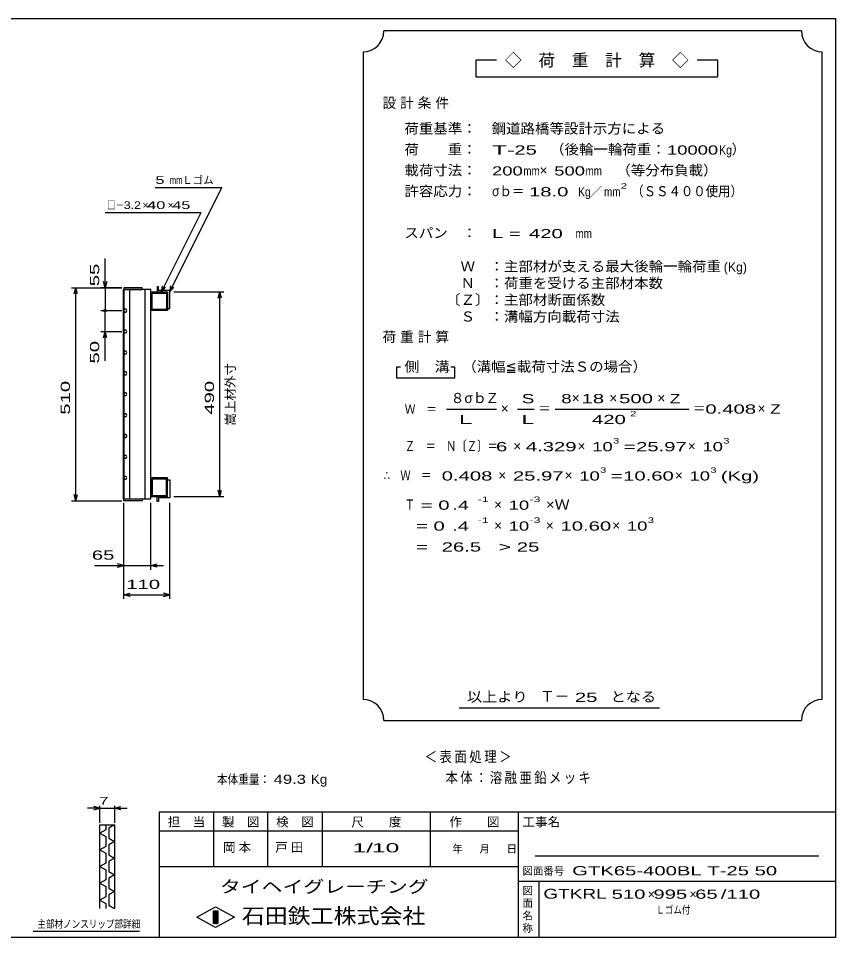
# Model space of a CAD drawing. Units: millimetres, scale not verified. Extents: x -1820 to 1731, y -1282 to 1054.
# Drawn here: x -227 to 1731, y -1146 to 1054 of the extents above; entities that cross this region are included whole.
import ezdxf
from ezdxf.enums import TextEntityAlignment as Align

# ---------------------------------------------------------------- set-up
doc = ezdxf.new("R2010")
doc.units = ezdxf.units.MM
doc.header["$LTSCALE"] = 10
for name, color, linetype, lineweight in [('0_2', 150, 'Continuous', 25), ('16', 3, 'Continuous', 25), ('22', 4, 'Continuous', 25), ('24', 2, 'Continuous', 25), ('32', 4, 'Continuous', 25)]:
    doc.layers.add(name, color=color, linetype=linetype, lineweight=lineweight)
doc.styles.add('ベクトル', font='')
doc.styles.get('ベクトル').set_extended_font_data('ベクトル')

msp = doc.modelspace()

# ---------------------------------------------------------------- linework, layer by layer
at = {"layer": '0_2'}
for p, q in [((-1729, 1053.5), (1731, 1053.5)), ((1731, 1053.5), (1731, -1146.5)), ((1731, -846.5), (111, -846.5)), ((111, -846.5), (111, -1146.5)), ((241, -846.5), (241, -976.5)), ((371, -976.5), (371, -846.5)), ((501, -846.5), (501, -976.5)), ((761, -976.5), (761, -846.5)), ((971, -846.5), (971, -1146.5)), ((971, -891.5), (111, -891.5)), ((1691, -951.5), (1011, -951.5)), ((111, -976.5), (971, -976.5)), ((971, -1011.5), (1731, -1011.5)), ((1021, -1146.5), (1021, -1011.5)), ((201, -1097.5), (246, -1072.5)), ((246, -1072.5), (291, -1097.5)), ((246, -1122.5), (201, -1097.5)), ((241, -1082.5), (251, -1082.5)), ((241, -1112.5), (241, -1082.5)), ((241, -1082.5), (243, -1082.5)), ((243, -1082.5), (243, -1112.5)), ((245, -1112.5), (245, -1082.5)), ((245, -1082.5), (247, -1082.5)), ((291, -1097.5), (246, -1122.5)), ((247, -1082.5), (247, -1112.5)), ((249, -1112.5), (249, -1082.5)), ((249, -1082.5), (251, -1082.5)), ((251, -1082.5), (251, -1112.5)), ((251, -1082.5), (251, -1112.5)), ((251, -1112.5), (241, -1112.5)), ((243, -1112.5), (245, -1112.5)), ((247, -1112.5), (249, -1112.5)), ((1731, -1146.5), (-1729, -1146.5))]:
    msp.add_line(p, q, dxfattribs=at)
at = {"layer": '16'}
for p, q in [((25.3, -96.5), (25.3, 404.5)), ((25.3, 404.5), (26, 404.5)), ((70, 409), (26, 409)), ((26, 409), (26, 404.5)), ((26, 404.5), (70, 404.5)), ((26, 404.5), (26, -96.5)), ((91, 404.5), (26, 404.5)), ((39.5, 404.5), (39.5, -96.5)), ((70, 404.5), (70, 409)), ((77.5, -96.5), (77.5, 404.5)), ((91, -96.5), (91, 404.5)), ((91, 399), (131, 399)), ((91, 354), (91, 399)), ((94, 396), (128, 396)), ((94, 357), (94, 396)), ((109, 411), (106, 411)), ((106, 411), (106, 399)), ((106, 399), (131, 399)), ((109, 402), (109, 411)), ((136, 402), (109, 402)), ((128, 396), (128, 357)), ((131, 399), (131, 354)), ((131, 399), (131, 359)), ((136, 359), (136, 402)), ((27.85, 357.24), (26, 353.98)), ((26, 353.98), (27.9, 350.74)), ((31.6, 357.26), (27.85, 357.24)), ((33.5, 354), (31.6, 357.26)), ((31.65, 350.76), (33.5, 354.02)), ((131, 354), (91, 354)), ((128, 357), (94, 357)), ((131, 359), (136, 359)), ((27.9, 350.74), (31.65, 350.76)), ((27.85, 307.24), (26, 303.98)), ((26, 303.98), (27.9, 300.74)), ((31.6, 307.26), (27.85, 307.24)), ((27.9, 300.74), (31.65, 300.76)), ((33.5, 304), (31.6, 307.26)), ((31.65, 300.76), (33.5, 304.02)), ((27.85, 257.24), (26, 253.98)), ((26, 253.98), (27.9, 250.74)), ((31.6, 257.26), (27.85, 257.24)), ((27.9, 250.74), (31.65, 250.76)), ((33.5, 254), (31.6, 257.26)), ((31.65, 250.76), (33.5, 254.02)), ((27.85, 207.24), (26, 203.98)), ((26, 203.98), (27.9, 200.74)), ((31.6, 207.26), (27.85, 207.24)), ((27.9, 200.74), (31.65, 200.76)), ((33.5, 204), (31.6, 207.26)), ((31.65, 200.76), (33.5, 204.02)), ((27.85, 157.24), (26, 153.98)), ((31.6, 157.26), (27.85, 157.24)), ((33.5, 154), (31.6, 157.26)), ((31.65, 150.76), (33.5, 154.02)), ((26, 153.98), (27.9, 150.74)), ((27.9, 150.74), (31.65, 150.76)), ((27.85, 107.24), (26, 103.98)), ((26, 103.98), (27.9, 100.74)), ((31.6, 107.26), (27.85, 107.24)), ((27.9, 100.74), (31.65, 100.76)), ((33.5, 104), (31.6, 107.26)), ((31.65, 100.76), (33.5, 104.02)), ((27.85, 57.24), (26, 53.98)), ((26, 53.98), (27.9, 50.74)), ((31.6, 57.26), (27.85, 57.24)), ((27.9, 50.74), (31.65, 50.76)), ((33.5, 54), (31.6, 57.26)), ((31.65, 50.76), (33.5, 54.02)), ((27.85, 7.24), (26, 3.98)), ((26, 3.98), (27.9, 0.74)), ((31.6, 7.26), (27.85, 7.24)), ((27.9, 0.74), (31.65, 0.76)), ((33.5, 4), (31.6, 7.26)), ((31.65, 0.76), (33.5, 4.02)), ((27.85, -42.76), (26, -46.02)), ((31.6, -42.74), (27.85, -42.76)), ((33.5, -46), (31.6, -42.74)), ((26, -46.02), (27.9, -49.26)), ((27.9, -49.26), (31.65, -49.24)), ((31.65, -49.24), (33.5, -45.98)), ((131, -46), (91, -46)), ((91, -46), (91, -91)), ((128, -49), (94, -49)), ((94, -49), (94, -88)), ((128, -88), (128, -49)), ((131, -91), (131, -46)), ((131, -51), (136, -51)), ((131, -91), (131, -51)), ((136, -51), (136, -94)), ((94, -88), (128, -88)), ((26, -96.5), (25.3, -96.5)), ((26, -96.5), (70, -96.5)), ((26, -101), (26, -96.5)), ((26, -96.5), (91, -96.5)), ((70, -101), (26, -101)), ((70, -96.5), (70, -101)), ((91, -91), (131, -91)), ((106, -103), (106, -91)), ((106, -91), (131, -91)), ((109, -103), (106, -103)), ((136, -94), (109, -94)), ((109, -94), (109, -103))]:
    msp.add_line(p, q, dxfattribs=at)
at = {"layer": '22'}
for p, q in [((101, 649), (261, 649)), ((136, 399), (261, 649)), ((-19, 589), (211, 589)), ((116, 399), (211, 589)), ((-19, 409), (-19, 479)), ((-19, 409), (-23, 424)), ((-15, 424), (-19, 409)), ((-99, 409), (21, 409)), ((-93, 394), (-89, 409)), ((-85, 394), (-89, 409)), ((-89, -101), (-89, 409)), ((21, 409), (-29, 409)), ((-19, 409), (-19, 354)), ((116, 399), (119, 413.6)), ((116, 399), (126, 410)), ((136, 399), (139, 413.6)), ((136, 399), (146, 410)), ((146, 399), (266, 399)), ((252, 384), (256, 399)), ((260, 384), (256, 399)), ((256, -91), (256, 399)), ((-29, 354), (21, 354)), ((-19, 304), (-19, 354)), ((-29, 304), (21, 304)), ((-23, 289), (-19, 304)), ((-15, 289), (-19, 304)), ((-19, 234), (-19, 304)), ((-89, -101), (-93, -86)), ((-89, -101), (-85, -86)), ((256, -91), (252, -76)), ((256, -91), (260, -76)), ((-99, -101), (21, -101)), ((26, -266), (26, -106)), ((26, -336), (26, -106)), ((91, -266), (91, -106)), ((136, -336), (136, -106)), ((146, -91), (266, -91)), ((-44, -256), (26, -256)), ((26, -256), (11, -252)), ((11, -260), (26, -256)), ((26, -256), (91, -256)), ((91, -256), (106, -252)), ((106, -260), (91, -256)), ((91, -256), (121, -256)), ((26, -326), (41, -322)), ((41, -330), (26, -326)), ((26, -326), (136, -326)), ((136, -326), (121, -322)), ((121, -330), (136, -326))]:
    msp.add_line(p, q, dxfattribs=at)
msp.add_circle((-19, 354), 3, dxfattribs=at)
at = {"layer": '24', "color": 4}
for p, q in [((1649, 1023.5), (649, 1023.5)), ((599, 973.5), (599, -576.5)), ((1699, -576.5), (1699, 973.5)), ((919, 953.5), (869, 953.5)), ((869, 953.5), (869, 913.5)), ((1449, 953.5), (1399, 953.5)), ((1449, 913.5), (1449, 953.5)), ((869, 913.5), (1449, 913.5)), ((689, 218.5), (679, 218.5)), ((679, 218.5), (679, 193.5)), ((819, 218.5), (809, 218.5)), ((819, 193.5), (819, 218.5)), ((679, 193.5), (819, 193.5)), ((799, 118.5), (919, 118.5)), ((969, 118.5), (1009, 118.5)), ((1059, 118.5), (1379, 118.5)), ((829, -596.5), (1309, -596.5)), ((649, -626.5), (1649, -626.5))]:
    msp.add_line(p, q, dxfattribs=at)
for centre, start, end in [((599, 1023.5), 270, 0), ((1699, 1023.5), 180, 270), ((599, -626.5), 0, 90), ((1699, -626.5), 90, 180)]:
    msp.add_arc(centre, 50, start, end, dxfattribs=at)
at = {"layer": '32'}
for p, q in [((-31, -836.5), (-46, -832.5)), ((-31, -871.5), (-31, -831.5)), ((4, -831.5), (4, -871.5)), ((4, -836.5), (19, -832.5)), ((-31, -836.5), (-61, -836.5)), ((-46, -840.5), (-31, -836.5)), ((-31, -836.5), (4, -836.5)), ((19, -840.5), (4, -836.5)), ((4, -836.5), (34, -836.5)), ((-31, -876.5), (4, -876.5)), ((-31, -1076.5), (-31, -876.5)), ((-17, -876.5), (-17, -888.5)), ((4, -876.5), (-10, -884.5)), ((4, -876.5), (4, -1076.5)), ((-17, -888.5), (-31, -896.5)), ((-31, -896.5), (-17, -904.5)), ((-10, -884.5), (-10, -908.5)), ((-17, -904.5), (-17, -928.5)), ((-10, -908.5), (4, -916.5)), ((4, -916.5), (-10, -924.5)), ((-17, -928.5), (-31, -936.5)), ((-31, -936.5), (-17, -944.5)), ((-17, -944.5), (-17, -968.5)), ((-10, -924.5), (-10, -948.5)), ((-10, -948.5), (4, -956.5)), ((4, -956.5), (-10, -964.5)), ((-10, -964.5), (-10, -988.5)), ((-17, -968.5), (-31, -976.5)), ((-31, -976.5), (-17, -984.5)), ((-17, -984.5), (-17, -1008.5)), ((-10, -988.5), (4, -996.5)), ((-17, -1008.5), (-31, -1016.5)), ((4, -996.5), (-10, -1004.5)), ((-10, -1004.5), (-10, -1028.5)), ((-31, -1016.5), (-17, -1024.5)), ((-17, -1024.5), (-17, -1048.5)), ((-10, -1028.5), (4, -1036.5)), ((-17, -1048.5), (-31, -1056.5)), ((4, -1036.5), (-10, -1044.5)), ((-10, -1044.5), (-10, -1068.5)), ((-31, -1056.5), (-17, -1064.5)), ((-17, -1064.5), (-17, -1076.5)), ((-10, -1068.5), (4, -1076.5)), ((64, -1131.5), (-191, -1131.5))]:
    msp.add_line(p, q, dxfattribs=at)

# ---------------------------------------------------------------- texts
at = {"layer": '0_2', "style": 'ベクトル'}
for s, height, p in [('担\u3000当', 21.99, (131, -869.5)), ('製\u3000図', 21.99, (261, -869.5)), ('検\u3000図', 21.99, (391, -869.5)), ('尺\u3000\u3000度', 21.99, (571, -869.5)), ('作\u3000\u3000図', 21.99, (806, -869.5)), ('工事名', 21.99, (981, -869.5)), ('年', 18.33, (813, -934)), ('月', 18.33, (878, -934)), ('日', 18.33, (943, -934)), ('図面番号', 18.33, (981, -987)), ('図', 18.33, (981, -1034)), ('面', 18.33, (981, -1064)), ('名', 18.33, (981, -1094)), ('称', 18.33, (981, -1124))]:
    msp.add_text(s, height=height, dxfattribs=at).set_placement(p, align=Align.MIDDLE_LEFT)
at = {"layer": '0_2', "color": 222, "style": 'ベクトル'}
for s, height, width, p in [('タイヘイグレーチング', 29.33, 1.25, (256, -1024.5)), ('石田鉄工株式会社', 36.66, 1.1, (308.5, -1094.5))]:
    msp.add_text(s, height=height, dxfattribs=dict(at, width=width)).set_placement(p, align=Align.MIDDLE_LEFT)
at = {"layer": '22', "color": 2, "style": 'ベクトル'}
for s, height, width, p in [(' 5 ', 18.33, 1.6, (91, 666.5)), ('mm', 18.33, 0.75, (136, 666.5)), ('□－', 18.33, 0.8, (-14, 606.5)), ('3.2', 18.33, 1.2, (26, 606.5)), (' 40 ', 18.33, 1.6, (71, 606.5)), (' 45 ', 18.33, 1.6, (131, 606.5)), (' 65 ', 21.99, 1.65, (-64, -231)), (' 110 ', 21.99, 1.65, (18.5, -301)), ('本体重量：', 21.99, 0.85, (249, -767.5)), (' 49.3', 21.99, 1.35, (374, -767.5)), ('Kg', 21.99, 1.1, (474, -767.5)), ('1/', 21.99, 2, (574, -931.5)), (' 10 ', 21.99, 2, (604, -931.5)), ('GTK65-400BL T-25 50          ', 21.99, 1.65, (1100, -986.5)), ('GTKRL', 23.46, 1.45, (1031, -1041.5)), (' 510 ', 21.99, 1.65, (1181, -1042.5)), (' 995 ', 21.99, 1.65, (1281, -1042.5)), (' 65 ', 21.99, 1.65, (1381, -1042.5)), ('/', 21.99, 1.65, (1456, -1042.5)), (' 110 ', 21.99, 1.65, (1456, -1042.5)), ('Ｌゴム付', 18.33, 0.8, (1301, -1080))]:
    msp.add_text(s, height=height, dxfattribs=dict(at, width=width)).set_placement(p, align=Align.MIDDLE_LEFT)
for s, height, p in [('Ｌゴム', 18.33, (166, 666.5)), ('×', 18.33, (71, 606.5)), ('×', 18.33, (131, 606.5)), ('×', 21.99, (1281, -1042.5)), ('×', 21.99, (1381, -1042.5))]:
    msp.add_text(s, height=height, dxfattribs=at).set_placement(p, align=Align.MIDDLE_LEFT)
at = {"layer": '22', "color": 2, "style": 'ベクトル', "width": 1.65}
for s, p in [(' 55 ', (-44, 399)), (' 50 ', (-44, 214)), (' 510 ', (-114, 91.5)), (' 490', (231, 91.5))]:
    msp.add_text(s, height=21.99, rotation=90, dxfattribs=at).set_placement(p, align=Align.MIDDLE_LEFT)
at = {"layer": '22', "color": 2, "style": 'ベクトル'}
msp.add_text('嵩上材外寸', height=21.99, rotation=90, dxfattribs=at).set_placement((281, 79), align=Align.MIDDLE_LEFT)
at = {"layer": '22', "color": 2, "attachment_point": 4, "style": 'ベクトル'}
for s, insert, char_height in [('\\T1.2;\\W0.85;＜表面処理＞', (746.5, -715), 25.66), ('\\T1.19;\\W0.85;本体：溶融亜鉛メッキ', (796.5, -765), 25.66), ('\\T1.25;岡本\u3000', (263.5, -931.5), 21.99), ('\\T1.25;戸田\u3000', (388.5, -931.5), 21.99)]:
    msp.add_mtext(s, dxfattribs=dict(at, insert=insert, char_height=char_height))
at = {"layer": '24', "style": 'ベクトル'}
for s, height, p in [('◇\u3000荷\u3000重\u3000計\u3000算\u3000◇', 29.33, (939, 953.5)), ('）', 24.19, (1482, 740)), ('×', 24.19, (1022, 690)), ('／', 21.99, (1141.5, 638.5)), ('(Kg)', 21.99, (1463, 458.5)), ('８', 24.19, (809, 145)), ('σｂ', 24.19, (842, 145)), ('Ｚ', 24.19, (892, 145)), ('×', 24.19, (1099, 145)), ('×', 24.19, (1189, 145)), ('×', 24.19, (1304, 145)), ('×', 24.19, (929, 120)), ('×', 24.19, (1544, 120)), ('×', 24.19, (959, 30)), ('×', 24.19, (1113, 30)), ('×', 24.19, (1377, 30)), ('×', 24.19, (923, -40)), ('×', 24.19, (1082, -40)), ('×', 24.19, (1346, -40)), ('×', 24.19, (913, -110)), ('×', 24.19, (913, -160)), ('×', 24.19, (1037, -160)), ('×', 24.19, (1196, -160)), ('Ｔ－', 25.66, (1023, -569))]:
    msp.add_text(s, height=height, dxfattribs=at).set_placement(p, align=Align.MIDDLE_LEFT)
for s, height, width, p in [('荷重基準：\u3000', 24.19, 1.05, (698, 790)), ('鋼道路橋等設計示方による', 24.19, 1.05, (907, 790)), ('荷\u3000\u3000重：\u3000', 24.19, 1.05, (698, 740)), ('T-', 21.99, 2, (908, 738.5)), (' 25 ', 21.99, 1.65, (948, 738.5)), ('（後輪一輪荷重：', 24.19, 1.05, (1047, 740)), ('10000', 21.99, 1.5, (1327, 738.5)), ('Kg', 21.99, 0.85, (1452, 738.5)), ('載荷寸法：\u3000', 24.19, 1.05, (698, 690)), ('\u3000（等分布負載）', 24.19, 1.05, (1171, 690)), ('200', 21.99, 1.5, (908, 688.5)), ('mm', 21.99, 0.8, (983, 688.5)), ('500', 21.99, 1.5, (1057, 688.5)), ('mm', 21.99, 0.8, (1132, 688.5)), ('許容応力：\u3000', 24.19, 1.05, (698, 640)), ('σｂ＝', 24.19, 0.9, (908, 640)), (' 18.0', 21.99, 1.65, (983, 638.5)), ('Kg', 21.99, 0.85, (1114, 638.5)), ('mm', 21.99, 0.8, (1176.5, 638.5)), ('2', 13.2, 1.5, (1216.5, 652.5)), ('（ＳＳ４００使用）', 24.19, 0.9, (1241.5, 640)), ('スパン\u3000：\u3000', 24.19, 1.05, (698, 540)), ('L =', 21.99, 1.65, (908, 538.5)), (' 420 ', 21.99, 1.65, (983, 538.5)), ('mm', 21.99, 0.8, (1108, 538.5)), ('\u3000Ｗ\u3000：主部材が支える最大後輪一輪荷重', 24.19, 1.05, (798, 460)), ('\u3000Ｎ\u3000：荷重を受ける主部材本数', 24.19, 1.05, (798, 420)), ('〔Ｚ〕：主部材断面係数', 24.19, 1.05, (798, 380)), ('\u3000Ｓ\u3000：溝幅方向載荷寸法', 24.19, 1.05, (798, 340)), ('側\u3000溝', 24.19, 1.1, (698, 220)), ('\u3000（溝幅≦載荷寸法Ｓの場合）', 24.19, 1.05, (802, 220)), ('S', 21.99, 1.55, (979, 143.5)), ('8', 21.99, 1.5, (1074, 143.5)), (' 18 ', 21.99, 1.65, (1109, 143.5)), (' 500 ', 21.99, 1.65, (1199, 143.5)), ('Z', 21.99, 1.4, (1334, 143.5)), ('Ｗ\u3000＝', 21.99, 0.85, (699, 118.5)), ('＝', 24.19, 0.9, (1019, 120)), ('2', 13.2, 1.5, (1239, 107.5)), ('＝', 24.19, 0.9, (1389, 120)), ('0.408', 21.99, 1.65, (1419, 118.5)), ('Z', 21.99, 1.4, (1574, 118.5)), ('L', 21.99, 1.8, (979, 93.5)), (' 420 ', 21.99, 1.65, (1134, 93.5)), ('Ｚ\u3000＝\u3000Ｎ〔Ｚ〕＝', 24.19, 0.75, (699, 30)), ('3', 13.2, 1.5, (1198, 42.5)), ('3', 13.2, 1.5, (1462, 42.5)), (' 6 ', 21.99, 1.65, (904, 28.5)), ('4.329', 21.99, 1.65, (989, 28.5)), ('10', 21.99, 1.5, (1148, 28.5)), ('=', 21.99, 1.7, (1223, 28.5)), ('25.97', 21.99, 1.65, (1253, 28.5)), ('10', 21.99, 1.5, (1412, 28.5)), ('3', 13.2, 1.5, (1167, -27.5)), ('3', 13.2, 1.5, (1431, -27.5)), ('∴\u3000Ｗ\u3000＝', 24.19, 0.75, (649, -40)), (' 0.408', 21.99, 1.65, (774, -41.5)), ('25.97', 21.99, 1.65, (958, -41.5)), ('10', 21.99, 1.5, (1117, -41.5)), ('=', 21.99, 1.7, (1192, -41.5)), ('10.60', 21.99, 1.65, (1222, -41.5)), ('10', 21.99, 1.5, (1381, -41.5)), ('(Kg)', 21.99, 1.65, (1456, -41.5)), ('Ｔ', 24.19, 0.75, (699, -110)), (' = 0', 21.99, 1.65, (724, -111.5)), (' .4 ', 21.99, 1.65, (799, -111.5)), ('-1', 13.2, 1.65, (874, -97.5)), ('10', 21.99, 1.5, (948, -111.5)), ('-3', 13.2, 1.65, (998, -97.5)), ('×Ｗ', 24.19, 1.1, (1037, -110)), ('  = 0', 21.99, 1.65, (699, -161.5)), (' .4 ', 21.99, 1.65, (799, -161.5)), ('-1', 13.2, 1.65, (874, -147.5)), ('10', 21.99, 1.5, (948, -161.5)), ('-3', 13.2, 1.65, (998, -147.5)), ('10.60', 21.99, 1.65, (1072, -161.5)), ('10', 21.99, 1.5, (1231, -161.5)), ('3', 13.2, 1.5, (1281, -147.5)), ('  =', 21.99, 1.65, (699, -211.5)), (' 26.5', 21.99, 1.65, (774, -211.5)), ('>', 21.99, 1.7, (924, -211.5)), (' 25 ', 21.99, 1.65, (954, -211.5)), ('以上より\u3000', 24.19, 1.1, (848, -570)), (' 25 ', 21.99, 1.65, (1093, -571.5)), ('となる', 24.19, 1.1, (1192, -570))]:
    msp.add_text(s, height=height, dxfattribs=dict(at, width=width)).set_placement(p, align=Align.MIDDLE_LEFT)
at = {"layer": '24', "attachment_point": 4, "style": 'ベクトル'}
for s, insert, char_height in [('\\T1.28;設計条件', (645.5, 850), 24.19), ('\\T1.28;荷重計算', (645.5, 290), 24.19), ('\\T1.5;\\W2;\\~L\\~', (804, 93.5), 21.99)]:
    msp.add_mtext(s, dxfattribs=dict(at, insert=insert, char_height=char_height))
at = {"layer": '32', "color": 2, "style": 'ベクトル'}
for s, width, p in [(' 7 ', 1.6, (-43.5, -819)), ('主部材ノンスリップ部詳細', 0.8, (-181, -1114))]:
    msp.add_text(s, height=18.33, dxfattribs=dict(at, width=width)).set_placement(p, align=Align.MIDDLE_LEFT)

doc.saveas('drawing.dxf')
